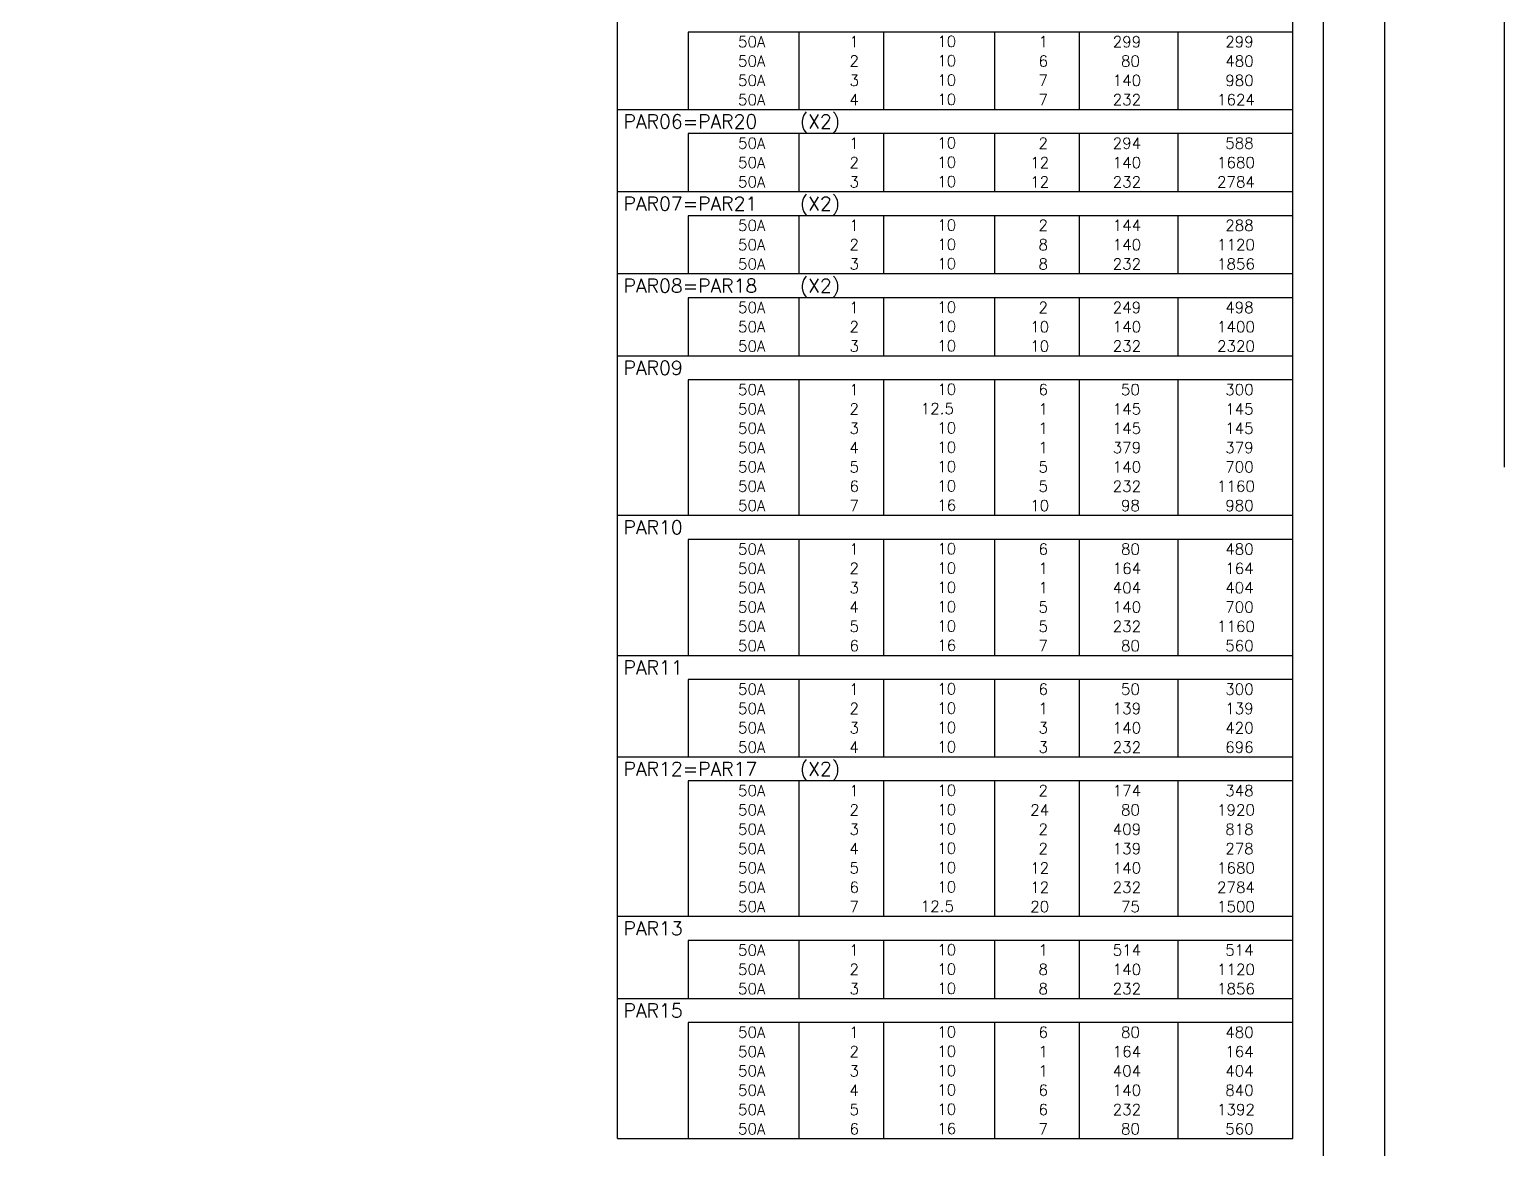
# Model space of a CAD drawing. Extents: x -2 to 121, y -2 to 61.
# Drawn here: x 96.82 to 120.85, y 24.84 to 43.08 of the extents above; entities that cross this region are included whole.
import ezdxf

# ---------------------------------------------------------------- set-up
doc = ezdxf.new("R2010")
doc.units = 0
doc.header["$MEASUREMENT"] = 0
doc.linetypes.add('HIDDEN', pattern=[0.375, 0.25, -0.125])
doc.layers.get('Defpoints').update_dxf_attribs({"linetype": 'CONTINUOUS'})
doc.layers.add('ARQ_FOLHA', color=7, linetype='CONTINUOUS')
doc.layers.add('PENA_02', color=2, linetype='CONTINUOUS')
doc.styles.get("Standard").update_dxf_attribs({"font": 'ROMANS.SHX'})

msp = doc.modelspace()

# ---------------------------------------------------------------- linework, layer by layer
at = {"layer": 'ARQ_FOLHA', "color": 1}
for points in [[(0, -0.003745), (118.9, -0.003745), (118.9, 59.396255), (0, 59.396255)], [(2.5, 0.996255), (117.9, 0.996255), (117.9, 58.396255), (2.5, 58.396255)]]:
    msp.add_lwpolyline(points, close=True, dxfattribs=at)
at = {"layer": 'Defpoints', "color": 8, "linetype": 'HIDDEN', "ltscale": 100}
msp.add_lwpolyline([(-1.95, 60.946255), (-1.95, -1.553745), (120.85, -1.553745), (120.85, 60.946255)], close=True, dxfattribs=at)
at = {"layer": 'PENA_02', "linetype": 'Continuous'}
for p, q in [((106.4, 43.036264), (106.4, 43.430014)), ((117.4, 43.036264), (117.4, 43.430014)), ((106.4, 42.721265), (106.4, 43.036264)), ((117.4, 43.036264), (107.55, 43.036264)), ((107.55, 43.036264), (107.55, 42.721265)), ((109.35, 43.036264), (109.35, 42.721265)), ((110.73, 43.036264), (110.73, 42.721265)), ((112.54, 43.036264), (112.54, 42.721265)), ((113.92, 43.036264), (113.92, 42.721265)), ((115.53, 43.036264), (115.53, 42.721265)), ((117.4, 42.721265), (117.4, 43.036264)), ((106.4, 42.406265), (106.4, 42.721265)), ((107.55, 42.721265), (107.55, 42.406265)), ((109.35, 42.721265), (109.35, 42.406265)), ((110.73, 42.721265), (110.73, 42.406265)), ((112.54, 42.721265), (112.54, 42.406265)), ((113.92, 42.721265), (113.92, 42.406265)), ((115.53, 42.721265), (115.53, 42.406265)), ((117.4, 42.406265), (117.4, 42.721265)), ((106.4, 42.091265), (106.4, 42.406265)), ((107.55, 42.406265), (107.55, 42.091265)), ((109.35, 42.406265), (109.35, 42.091265)), ((110.73, 42.406265), (110.73, 42.091265)), ((112.54, 42.406265), (112.54, 42.091265)), ((113.92, 42.406265), (113.92, 42.091265)), ((115.53, 42.406265), (115.53, 42.091265)), ((117.4, 42.091265), (117.4, 42.406265)), ((106.4, 41.776265), (106.4, 42.091265)), ((107.55, 42.091265), (107.55, 41.776265)), ((109.35, 42.091265), (109.35, 41.776265)), ((110.73, 42.091265), (110.73, 41.776265)), ((112.54, 42.091265), (112.54, 41.776265)), ((113.92, 42.091265), (113.92, 41.776265)), ((115.53, 42.091265), (115.53, 41.776265)), ((117.4, 41.776265), (117.4, 42.091265)), ((106.4, 41.382515), (106.4, 41.776265)), ((106.4, 41.776265), (117.4, 41.776265)), ((117.4, 41.382515), (117.4, 41.776265)), ((106.4, 41.067515), (106.4, 41.382515)), ((117.4, 41.382515), (107.55, 41.382515)), ((107.55, 41.382515), (107.55, 41.067515)), ((109.35, 41.382515), (109.35, 41.067515)), ((110.73, 41.382515), (110.73, 41.067515)), ((112.54, 41.382515), (112.54, 41.067515)), ((113.92, 41.382515), (113.92, 41.067515)), ((115.53, 41.382515), (115.53, 41.067515)), ((117.4, 41.067515), (117.4, 41.382515)), ((106.4, 40.752515), (106.4, 41.067515)), ((107.55, 41.067515), (107.55, 40.752515)), ((109.35, 41.067515), (109.35, 40.752515)), ((110.73, 41.067515), (110.73, 40.752515)), ((112.54, 41.067515), (112.54, 40.752515)), ((113.92, 41.067515), (113.92, 40.752515)), ((115.53, 41.067515), (115.53, 40.752515)), ((117.4, 40.752515), (117.4, 41.067515)), ((106.4, 40.437515), (106.4, 40.752515)), ((107.55, 40.752515), (107.55, 40.437515)), ((109.35, 40.752515), (109.35, 40.437515)), ((110.73, 40.752515), (110.73, 40.437515)), ((112.54, 40.752515), (112.54, 40.437515)), ((113.92, 40.752515), (113.92, 40.437515)), ((115.53, 40.752515), (115.53, 40.437515)), ((117.4, 40.437515), (117.4, 40.752515)), ((106.4, 40.043765), (106.4, 40.437515)), ((106.4, 40.437515), (117.4, 40.437515)), ((117.4, 40.043765), (117.4, 40.437515)), ((106.4, 39.728765), (106.4, 40.043765)), ((117.4, 40.043765), (107.55, 40.043765)), ((107.55, 40.043765), (107.55, 39.728765)), ((109.35, 40.043765), (109.35, 39.728765)), ((110.73, 40.043765), (110.73, 39.728765)), ((112.54, 40.043765), (112.54, 39.728765)), ((113.92, 40.043765), (113.92, 39.728765)), ((115.53, 40.043765), (115.53, 39.728765)), ((117.4, 39.728765), (117.4, 40.043765)), ((106.4, 39.413765), (106.4, 39.728765)), ((107.55, 39.728765), (107.55, 39.413765)), ((109.35, 39.728765), (109.35, 39.413765)), ((110.73, 39.728765), (110.73, 39.413765)), ((112.54, 39.728765), (112.54, 39.413765)), ((113.92, 39.728765), (113.92, 39.413765)), ((115.53, 39.728765), (115.53, 39.413765)), ((117.4, 39.413765), (117.4, 39.728765)), ((106.4, 39.098765), (106.4, 39.413765)), ((107.55, 39.413765), (107.55, 39.098765)), ((109.35, 39.413765), (109.35, 39.098765)), ((110.73, 39.413765), (110.73, 39.098765)), ((112.54, 39.413765), (112.54, 39.098765)), ((113.92, 39.413765), (113.92, 39.098765)), ((115.53, 39.413765), (115.53, 39.098765)), ((117.4, 39.098765), (117.4, 39.413765)), ((106.4, 38.705015), (106.4, 39.098765)), ((106.4, 39.098765), (117.4, 39.098765)), ((117.4, 38.705015), (117.4, 39.098765)), ((106.4, 38.390015), (106.4, 38.705015)), ((117.4, 38.705015), (107.55, 38.705015)), ((107.55, 38.705015), (107.55, 38.390015)), ((109.35, 38.705015), (109.35, 38.390015)), ((110.73, 38.705015), (110.73, 38.390015)), ((112.54, 38.705015), (112.54, 38.390015)), ((113.92, 38.705015), (113.92, 38.390015)), ((115.53, 38.705015), (115.53, 38.390015)), ((117.4, 38.390015), (117.4, 38.705015)), ((106.4, 38.075016), (106.4, 38.390015)), ((107.55, 38.390015), (107.55, 38.075016)), ((109.35, 38.390015), (109.35, 38.075016)), ((110.73, 38.390015), (110.73, 38.075016)), ((112.54, 38.390015), (112.54, 38.075016)), ((113.92, 38.390015), (113.92, 38.075016)), ((115.53, 38.390015), (115.53, 38.075016)), ((117.4, 38.075016), (117.4, 38.390015)), ((106.4, 37.760016), (106.4, 38.075016)), ((107.55, 38.075016), (107.55, 37.760016)), ((109.35, 38.075016), (109.35, 37.760016)), ((110.73, 38.075016), (110.73, 37.760016)), ((112.54, 38.075016), (112.54, 37.760016)), ((113.92, 38.075016), (113.92, 37.760016)), ((115.53, 38.075016), (115.53, 37.760016)), ((117.4, 37.760016), (117.4, 38.075016)), ((106.4, 37.366266), (106.4, 37.760016)), ((106.4, 37.760016), (117.4, 37.760016)), ((117.4, 37.366266), (117.4, 37.760016)), ((106.4, 37.051266), (106.4, 37.366266)), ((117.4, 37.366266), (107.55, 37.366266)), ((107.55, 37.366266), (107.55, 37.051266)), ((109.35, 37.366266), (109.35, 37.051266)), ((110.73, 37.366266), (110.73, 37.051266)), ((112.54, 37.366266), (112.54, 37.051266)), ((113.92, 37.366266), (113.92, 37.051266)), ((115.53, 37.366266), (115.53, 37.051266)), ((117.4, 37.051266), (117.4, 37.366266)), ((106.4, 36.736266), (106.4, 37.051266)), ((107.55, 37.051266), (107.55, 36.736266)), ((109.35, 37.051266), (109.35, 36.736266)), ((110.73, 37.051266), (110.73, 36.736266)), ((112.54, 37.051266), (112.54, 36.736266)), ((113.92, 37.051266), (113.92, 36.736266)), ((115.53, 37.051266), (115.53, 36.736266)), ((117.4, 36.736266), (117.4, 37.051266)), ((106.4, 36.421266), (106.4, 36.736266)), ((107.55, 36.736266), (107.55, 36.421266)), ((109.35, 36.736266), (109.35, 36.421266)), ((110.73, 36.736266), (110.73, 36.421266)), ((112.54, 36.736266), (112.54, 36.421266)), ((113.92, 36.736266), (113.92, 36.421266)), ((115.53, 36.736266), (115.53, 36.421266)), ((117.4, 36.421266), (117.4, 36.736266)), ((106.4, 36.106266), (106.4, 36.421266)), ((107.55, 36.421266), (107.55, 36.106266)), ((109.35, 36.421266), (109.35, 36.106266)), ((110.73, 36.421266), (110.73, 36.106266)), ((112.54, 36.421266), (112.54, 36.106266)), ((113.92, 36.421266), (113.92, 36.106266)), ((115.53, 36.421266), (115.53, 36.106266)), ((117.4, 36.106266), (117.4, 36.421266)), ((106.4, 35.791266), (106.4, 36.106266)), ((107.55, 36.106266), (107.55, 35.791266)), ((109.35, 36.106266), (109.35, 35.791266)), ((110.73, 36.106266), (110.73, 35.791266)), ((112.54, 36.106266), (112.54, 35.791266)), ((113.92, 36.106266), (113.92, 35.791266)), ((115.53, 36.106266), (115.53, 35.791266)), ((117.4, 35.791266), (117.4, 36.106266)), ((106.4, 35.476266), (106.4, 35.791266)), ((107.55, 35.791266), (107.55, 35.476266)), ((109.35, 35.791266), (109.35, 35.476266)), ((110.73, 35.791266), (110.73, 35.476266)), ((112.54, 35.791266), (112.54, 35.476266)), ((113.92, 35.791266), (113.92, 35.476266)), ((115.53, 35.791266), (115.53, 35.476266)), ((117.4, 35.476266), (117.4, 35.791266)), ((106.4, 35.161266), (106.4, 35.476266)), ((107.55, 35.476266), (107.55, 35.161266)), ((109.35, 35.476266), (109.35, 35.161266)), ((110.73, 35.476266), (110.73, 35.161266)), ((112.54, 35.476266), (112.54, 35.161266)), ((113.92, 35.476266), (113.92, 35.161266)), ((115.53, 35.476266), (115.53, 35.161266)), ((117.4, 35.161266), (117.4, 35.476266)), ((106.4, 34.767516), (106.4, 35.161266)), ((106.4, 35.161266), (117.4, 35.161266)), ((117.4, 34.767516), (117.4, 35.161266)), ((106.4, 34.452516), (106.4, 34.767516)), ((117.4, 34.767516), (107.55, 34.767516)), ((107.55, 34.767516), (107.55, 34.452516)), ((109.35, 34.767516), (109.35, 34.452516)), ((110.73, 34.767516), (110.73, 34.452516)), ((112.54, 34.767516), (112.54, 34.452516)), ((113.92, 34.767516), (113.92, 34.452516)), ((115.53, 34.767516), (115.53, 34.452516)), ((117.4, 34.452516), (117.4, 34.767516)), ((106.4, 34.137516), (106.4, 34.452516)), ((107.55, 34.452516), (107.55, 34.137516)), ((109.35, 34.452516), (109.35, 34.137516)), ((110.73, 34.452516), (110.73, 34.137516)), ((112.54, 34.452516), (112.54, 34.137516)), ((113.92, 34.452516), (113.92, 34.137516)), ((115.53, 34.452516), (115.53, 34.137516)), ((117.4, 34.137516), (117.4, 34.452516)), ((106.4, 33.822517), (106.4, 34.137516)), ((107.55, 34.137516), (107.55, 33.822517)), ((109.35, 34.137516), (109.35, 33.822517)), ((110.73, 34.137516), (110.73, 33.822517)), ((112.54, 34.137516), (112.54, 33.822517)), ((113.92, 34.137516), (113.92, 33.822517)), ((115.53, 34.137516), (115.53, 33.822517)), ((117.4, 33.822517), (117.4, 34.137516)), ((106.4, 33.507517), (106.4, 33.822517)), ((107.55, 33.822517), (107.55, 33.507517)), ((109.35, 33.822517), (109.35, 33.507517)), ((110.73, 33.822517), (110.73, 33.507517)), ((112.54, 33.822517), (112.54, 33.507517)), ((113.92, 33.822517), (113.92, 33.507517)), ((115.53, 33.822517), (115.53, 33.507517)), ((117.4, 33.507517), (117.4, 33.822517)), ((106.4, 33.192517), (106.4, 33.507517)), ((107.55, 33.507517), (107.55, 33.192517)), ((109.35, 33.507517), (109.35, 33.192517)), ((110.73, 33.507517), (110.73, 33.192517)), ((112.54, 33.507517), (112.54, 33.192517)), ((113.92, 33.507517), (113.92, 33.192517)), ((115.53, 33.507517), (115.53, 33.192517)), ((117.4, 33.192517), (117.4, 33.507517)), ((106.4, 32.877517), (106.4, 33.192517)), ((107.55, 33.192517), (107.55, 32.877517)), ((109.35, 33.192517), (109.35, 32.877517)), ((110.73, 33.192517), (110.73, 32.877517)), ((112.54, 33.192517), (112.54, 32.877517)), ((113.92, 33.192517), (113.92, 32.877517)), ((115.53, 33.192517), (115.53, 32.877517)), ((117.4, 32.877517), (117.4, 33.192517)), ((106.4, 32.483767), (106.4, 32.877517)), ((106.4, 32.877517), (117.4, 32.877517)), ((117.4, 32.483767), (117.4, 32.877517)), ((106.4, 32.168767), (106.4, 32.483767)), ((117.4, 32.483767), (107.55, 32.483767)), ((107.55, 32.483767), (107.55, 32.168767)), ((109.35, 32.483767), (109.35, 32.168767)), ((110.73, 32.483767), (110.73, 32.168767)), ((112.54, 32.483767), (112.54, 32.168767)), ((113.92, 32.483767), (113.92, 32.168767)), ((115.53, 32.483767), (115.53, 32.168767)), ((117.4, 32.168767), (117.4, 32.483767)), ((106.4, 31.853767), (106.4, 32.168767)), ((107.55, 32.168767), (107.55, 31.853767)), ((109.35, 32.168767), (109.35, 31.853767)), ((110.73, 32.168767), (110.73, 31.853767)), ((112.54, 32.168767), (112.54, 31.853767)), ((113.92, 32.168767), (113.92, 31.853767)), ((115.53, 32.168767), (115.53, 31.853767)), ((117.4, 31.853767), (117.4, 32.168767)), ((106.4, 31.538767), (106.4, 31.853767)), ((107.55, 31.853767), (107.55, 31.538767)), ((109.35, 31.853767), (109.35, 31.538767)), ((110.73, 31.853767), (110.73, 31.538767)), ((112.54, 31.853767), (112.54, 31.538767)), ((113.92, 31.853767), (113.92, 31.538767)), ((115.53, 31.853767), (115.53, 31.538767)), ((117.4, 31.538767), (117.4, 31.853767)), ((106.4, 31.223767), (106.4, 31.538767)), ((107.55, 31.538767), (107.55, 31.223767)), ((109.35, 31.538767), (109.35, 31.223767)), ((110.73, 31.538767), (110.73, 31.223767)), ((112.54, 31.538767), (112.54, 31.223767)), ((113.92, 31.538767), (113.92, 31.223767)), ((115.53, 31.538767), (115.53, 31.223767)), ((117.4, 31.223767), (117.4, 31.538767)), ((106.4, 30.830017), (106.4, 31.223767)), ((106.4, 31.223767), (117.4, 31.223767)), ((117.4, 30.830017), (117.4, 31.223767)), ((106.4, 30.515017), (106.4, 30.830017)), ((117.4, 30.830017), (107.55, 30.830017)), ((107.55, 30.830017), (107.55, 30.515017)), ((109.35, 30.830017), (109.35, 30.515017)), ((110.73, 30.830017), (110.73, 30.515017)), ((112.54, 30.830017), (112.54, 30.515017)), ((113.92, 30.830017), (113.92, 30.515017)), ((115.53, 30.830017), (115.53, 30.515017)), ((117.4, 30.515017), (117.4, 30.830017)), ((106.4, 30.200017), (106.4, 30.515017)), ((107.55, 30.515017), (107.55, 30.200017)), ((109.35, 30.515017), (109.35, 30.200017)), ((110.73, 30.515017), (110.73, 30.200017)), ((112.54, 30.515017), (112.54, 30.200017)), ((113.92, 30.515017), (113.92, 30.200017)), ((115.53, 30.515017), (115.53, 30.200017)), ((117.4, 30.200017), (117.4, 30.515017)), ((106.4, 29.885017), (106.4, 30.200017)), ((107.55, 30.200017), (107.55, 29.885017)), ((109.35, 30.200017), (109.35, 29.885017)), ((110.73, 30.200017), (110.73, 29.885017)), ((112.54, 30.200017), (112.54, 29.885017)), ((113.92, 30.200017), (113.92, 29.885017)), ((115.53, 30.200017), (115.53, 29.885017)), ((117.4, 29.885017), (117.4, 30.200017)), ((106.4, 29.570018), (106.4, 29.885017)), ((107.55, 29.885017), (107.55, 29.570018)), ((109.35, 29.885017), (109.35, 29.570018)), ((110.73, 29.885017), (110.73, 29.570018)), ((112.54, 29.885017), (112.54, 29.570018)), ((113.92, 29.885017), (113.92, 29.570018)), ((115.53, 29.885017), (115.53, 29.570018)), ((117.4, 29.570018), (117.4, 29.885017)), ((106.4, 29.255018), (106.4, 29.570018)), ((107.55, 29.570018), (107.55, 29.255018)), ((109.35, 29.570018), (109.35, 29.255018)), ((110.73, 29.570018), (110.73, 29.255018)), ((112.54, 29.570018), (112.54, 29.255018)), ((113.92, 29.570018), (113.92, 29.255018)), ((115.53, 29.570018), (115.53, 29.255018)), ((117.4, 29.255018), (117.4, 29.570018)), ((106.4, 28.940018), (106.4, 29.255018)), ((107.55, 29.255018), (107.55, 28.940018)), ((109.35, 29.255018), (109.35, 28.940018)), ((110.73, 29.255018), (110.73, 28.940018)), ((112.54, 29.255018), (112.54, 28.940018)), ((113.92, 29.255018), (113.92, 28.940018)), ((115.53, 29.255018), (115.53, 28.940018)), ((117.4, 28.940018), (117.4, 29.255018)), ((106.4, 28.625018), (106.4, 28.940018)), ((107.55, 28.940018), (107.55, 28.625018)), ((109.35, 28.940018), (109.35, 28.625018)), ((110.73, 28.940018), (110.73, 28.625018)), ((112.54, 28.940018), (112.54, 28.625018)), ((113.92, 28.940018), (113.92, 28.625018)), ((115.53, 28.940018), (115.53, 28.625018)), ((117.4, 28.625018), (117.4, 28.940018)), ((106.4, 28.231268), (106.4, 28.625018)), ((106.4, 28.625018), (117.4, 28.625018)), ((117.4, 28.231268), (117.4, 28.625018)), ((106.4, 27.916268), (106.4, 28.231268)), ((117.4, 28.231268), (107.55, 28.231268)), ((107.55, 28.231268), (107.55, 27.916268)), ((109.35, 28.231268), (109.35, 27.916268)), ((110.73, 28.231268), (110.73, 27.916268)), ((112.54, 28.231268), (112.54, 27.916268)), ((113.92, 28.231268), (113.92, 27.916268)), ((115.53, 28.231268), (115.53, 27.916268)), ((117.4, 27.916268), (117.4, 28.231268)), ((106.4, 27.601268), (106.4, 27.916268)), ((107.55, 27.916268), (107.55, 27.601268)), ((109.35, 27.916268), (109.35, 27.601268)), ((110.73, 27.916268), (110.73, 27.601268)), ((112.54, 27.916268), (112.54, 27.601268)), ((113.92, 27.916268), (113.92, 27.601268)), ((115.53, 27.916268), (115.53, 27.601268)), ((117.4, 27.601268), (117.4, 27.916268)), ((106.4, 27.286268), (106.4, 27.601268)), ((107.55, 27.601268), (107.55, 27.286268)), ((109.35, 27.601268), (109.35, 27.286268)), ((110.73, 27.601268), (110.73, 27.286268)), ((112.54, 27.601268), (112.54, 27.286268)), ((113.92, 27.601268), (113.92, 27.286268)), ((115.53, 27.601268), (115.53, 27.286268)), ((117.4, 27.286268), (117.4, 27.601268)), ((106.4, 26.892518), (106.4, 27.286268)), ((106.4, 27.286268), (117.4, 27.286268)), ((117.4, 26.892518), (117.4, 27.286268)), ((106.4, 26.577518), (106.4, 26.892518)), ((117.4, 26.892518), (107.55, 26.892518)), ((107.55, 26.892518), (107.55, 26.577518)), ((109.35, 26.892518), (109.35, 26.577518)), ((110.73, 26.892518), (110.73, 26.577518)), ((112.54, 26.892518), (112.54, 26.577518)), ((113.92, 26.892518), (113.92, 26.577518)), ((115.53, 26.892518), (115.53, 26.577518)), ((117.4, 26.577518), (117.4, 26.892518)), ((106.4, 26.262518), (106.4, 26.577518)), ((107.55, 26.577518), (107.55, 26.262518)), ((109.35, 26.577518), (109.35, 26.262518)), ((110.73, 26.577518), (110.73, 26.262518)), ((112.54, 26.577518), (112.54, 26.262518)), ((113.92, 26.577518), (113.92, 26.262518)), ((115.53, 26.577518), (115.53, 26.262518)), ((117.4, 26.262518), (117.4, 26.577518)), ((106.4, 25.947518), (106.4, 26.262518)), ((107.55, 26.262518), (107.55, 25.947518)), ((109.35, 26.262518), (109.35, 25.947518)), ((110.73, 26.262518), (110.73, 25.947518)), ((112.54, 26.262518), (112.54, 25.947518)), ((113.92, 26.262518), (113.92, 25.947518)), ((115.53, 26.262518), (115.53, 25.947518)), ((117.4, 25.947518), (117.4, 26.262518)), ((106.4, 25.632518), (106.4, 25.947518)), ((107.55, 25.947518), (107.55, 25.632518)), ((109.35, 25.947518), (109.35, 25.632518)), ((110.73, 25.947518), (110.73, 25.632518)), ((112.54, 25.947518), (112.54, 25.632518)), ((113.92, 25.947518), (113.92, 25.632518)), ((115.53, 25.947518), (115.53, 25.632518)), ((117.4, 25.632518), (117.4, 25.947518)), ((106.4, 25.317519), (106.4, 25.632518)), ((107.55, 25.632518), (107.55, 25.317519)), ((109.35, 25.632518), (109.35, 25.317519)), ((110.73, 25.632518), (110.73, 25.317519)), ((112.54, 25.632518), (112.54, 25.317519)), ((113.92, 25.632518), (113.92, 25.317519)), ((115.53, 25.632518), (115.53, 25.317519)), ((117.4, 25.317519), (117.4, 25.632518)), ((106.4, 25.002519), (106.4, 25.317519)), ((107.55, 25.317519), (107.55, 25.002519)), ((109.35, 25.317519), (109.35, 25.002519)), ((110.73, 25.317519), (110.73, 25.002519)), ((112.54, 25.317519), (112.54, 25.002519)), ((113.92, 25.317519), (113.92, 25.002519)), ((115.53, 25.317519), (115.53, 25.002519)), ((117.4, 25.002519), (117.4, 25.317519)), ((106.4, 25.002519), (117.4, 25.002519))]:
    msp.add_line(p, q, dxfattribs=at)

# ---------------------------------------------------------------- texts
for s, height, p in [('     50A', 0.18, (107.689661, 42.788764)), ('  1', 0.18, (109.93, 42.788764)), ('     10', 0.18, (110.936543, 42.794204)), ('    1', 0.18, (112.72, 42.788764)), ('    299', 0.18, (113.93, 42.788764)), ('    299', 0.18, (115.763622, 42.788764)), ('     50A', 0.18, (107.689661, 42.473764)), ('  2', 0.18, (109.93, 42.473764)), ('     10', 0.18, (110.936543, 42.479204)), ('    6', 0.18, (112.72, 42.473764)), ('     80', 0.18, (113.93, 42.473764)), ('    480', 0.18, (115.763622, 42.473764)), ('     50A', 0.18, (107.689661, 42.158765)), ('  3', 0.18, (109.93, 42.158765)), ('     10', 0.18, (110.936543, 42.164204)), ('    7', 0.18, (112.72, 42.158765)), ('    140', 0.18, (113.93, 42.158765)), ('    980', 0.18, (115.763622, 42.158765)), ('     50A', 0.18, (107.689661, 41.843765)), ('  4', 0.18, (109.93, 41.843765)), ('     10', 0.18, (110.936543, 41.849204)), ('    7', 0.18, (112.72, 41.843765)), ('    232', 0.18, (113.93, 41.843765)), ('   1624', 0.18, (115.763622, 41.843765)), ('PAR06=PAR20   (X2)', 0.225, (106.495798, 41.46689)), ('     50A', 0.18, (107.689661, 41.135015)), ('  1', 0.18, (109.93, 41.135015)), ('     10', 0.18, (110.936543, 41.140454)), ('    2', 0.18, (112.72, 41.135015)), ('    294', 0.18, (113.93, 41.135015)), ('    588', 0.18, (115.763622, 41.135015)), ('     50A', 0.18, (107.689661, 40.820015)), ('  2', 0.18, (109.93, 40.820015)), ('     10', 0.18, (110.936543, 40.825454)), ('   12', 0.18, (112.72, 40.820015)), ('    140', 0.18, (113.93, 40.820015)), ('   1680', 0.18, (115.763622, 40.820015)), ('     50A', 0.18, (107.689661, 40.505015)), ('  3', 0.18, (109.93, 40.505015)), ('     10', 0.18, (110.936543, 40.510454)), ('   12', 0.18, (112.72, 40.505015)), ('    232', 0.18, (113.93, 40.505015)), ('   2784', 0.18, (115.763622, 40.505015)), ('PAR07=PAR21   (X2)', 0.225, (106.495798, 40.12814)), ('     50A', 0.18, (107.689661, 39.796265)), ('  1', 0.18, (109.93, 39.796265)), ('     10', 0.18, (110.936543, 39.801705)), ('    2', 0.18, (112.72, 39.796265)), ('    144', 0.18, (113.93, 39.796265)), ('    288', 0.18, (115.763622, 39.796265)), ('     50A', 0.18, (107.689661, 39.481265)), ('  2', 0.18, (109.93, 39.481265)), ('     10', 0.18, (110.936543, 39.486705)), ('    8', 0.18, (112.72, 39.481265)), ('    140', 0.18, (113.93, 39.481265)), ('   1120', 0.18, (115.763622, 39.481265)), ('     50A', 0.18, (107.689661, 39.166265)), ('  3', 0.18, (109.93, 39.166265)), ('     10', 0.18, (110.936543, 39.171705)), ('    8', 0.18, (112.72, 39.166265)), ('    232', 0.18, (113.93, 39.166265)), ('   1856', 0.18, (115.763622, 39.166265)), ('PAR08=PAR18   (X2)', 0.225, (106.495798, 38.78939)), ('     50A', 0.18, (107.689661, 38.457515)), ('  1', 0.18, (109.93, 38.457515)), ('     10', 0.18, (110.936543, 38.462955)), ('    2', 0.18, (112.72, 38.457515)), ('    249', 0.18, (113.93, 38.457515)), ('    498', 0.18, (115.763622, 38.457515)), ('     50A', 0.18, (107.689661, 38.142515)), ('  2', 0.18, (109.93, 38.142515)), ('     10', 0.18, (110.936543, 38.147955)), ('   10', 0.18, (112.72, 38.142515)), ('    140', 0.18, (113.93, 38.142515)), ('   1400', 0.18, (115.763622, 38.142515)), ('     50A', 0.18, (107.689661, 37.827515)), ('  3', 0.18, (109.93, 37.827515)), ('     10', 0.18, (110.936543, 37.832955)), ('   10', 0.18, (112.72, 37.827515)), ('    232', 0.18, (113.93, 37.827515)), ('   2320', 0.18, (115.763622, 37.827515)), ('PAR09', 0.225, (106.495798, 37.450641)), ('     50A', 0.18, (107.689661, 37.118766)), ('  1', 0.18, (109.93, 37.118766)), ('     10', 0.18, (110.936543, 37.124205)), ('    6', 0.18, (112.72, 37.118766)), ('     50', 0.18, (113.93, 37.118766)), ('    300', 0.18, (115.763622, 37.118766)), ('     50A', 0.18, (107.689661, 36.803766)), ('  2', 0.18, (109.93, 36.803766)), ('   12.5', 0.18, (110.936543, 36.809205)), ('    1', 0.18, (112.72, 36.803766)), ('    145', 0.18, (113.93, 36.803766)), ('    145', 0.18, (115.763622, 36.803766)), ('     50A', 0.18, (107.689661, 36.488766)), ('  3', 0.18, (109.93, 36.488766)), ('     10', 0.18, (110.936543, 36.494205)), ('    1', 0.18, (112.72, 36.488766)), ('    145', 0.18, (113.93, 36.488766)), ('    145', 0.18, (115.763622, 36.488766)), ('     50A', 0.18, (107.689661, 36.173766)), ('  4', 0.18, (109.93, 36.173766)), ('     10', 0.18, (110.936543, 36.179205)), ('    1', 0.18, (112.72, 36.173766)), ('    379', 0.18, (113.93, 36.173766)), ('    379', 0.18, (115.763622, 36.173766)), ('     50A', 0.18, (107.689661, 35.858766)), ('  5', 0.18, (109.93, 35.858766)), ('     10', 0.18, (110.936543, 35.864205)), ('    5', 0.18, (112.72, 35.858766)), ('    140', 0.18, (113.93, 35.858766)), ('    700', 0.18, (115.763622, 35.858766)), ('     50A', 0.18, (107.689661, 35.543766)), ('  6', 0.18, (109.93, 35.543766)), ('     10', 0.18, (110.936543, 35.549206)), ('    5', 0.18, (112.72, 35.543766)), ('    232', 0.18, (113.93, 35.543766)), ('   1160', 0.18, (115.763622, 35.543766)), ('     50A', 0.18, (107.689661, 35.228766)), ('  7', 0.18, (109.93, 35.228766)), ('     16', 0.18, (110.936543, 35.234206)), ('   10', 0.18, (112.72, 35.228766)), ('     98', 0.18, (113.93, 35.228766)), ('    980', 0.18, (115.763622, 35.228766)), ('PAR10', 0.225, (106.495798, 34.851891)), ('     50A', 0.18, (107.689661, 34.520016)), ('  1', 0.18, (109.93, 34.520016)), ('     10', 0.18, (110.936543, 34.525456)), ('    6', 0.18, (112.72, 34.520016)), ('     80', 0.18, (113.93, 34.520016)), ('    480', 0.18, (115.763622, 34.520016)), ('     50A', 0.18, (107.689661, 34.205016)), ('  2', 0.18, (109.93, 34.205016)), ('     10', 0.18, (110.936543, 34.210456)), ('    1', 0.18, (112.72, 34.205016)), ('    164', 0.18, (113.93, 34.205016)), ('    164', 0.18, (115.763622, 34.205016)), ('     50A', 0.18, (107.689661, 33.890016)), ('  3', 0.18, (109.93, 33.890016)), ('     10', 0.18, (110.936543, 33.895456)), ('    1', 0.18, (112.72, 33.890016)), ('    404', 0.18, (113.93, 33.890016)), ('    404', 0.18, (115.763622, 33.890016)), ('     50A', 0.18, (107.689661, 33.575016)), ('  4', 0.18, (109.93, 33.575016)), ('     10', 0.18, (110.936543, 33.580456)), ('    5', 0.18, (112.72, 33.575016)), ('    140', 0.18, (113.93, 33.575016)), ('    700', 0.18, (115.763622, 33.575016)), ('     50A', 0.18, (107.689661, 33.260017)), ('  5', 0.18, (109.93, 33.260017)), ('     10', 0.18, (110.936543, 33.265456)), ('    5', 0.18, (112.72, 33.260017)), ('    232', 0.18, (113.93, 33.260017)), ('   1160', 0.18, (115.763622, 33.260017)), ('     50A', 0.18, (107.689661, 32.945017)), ('  6', 0.18, (109.93, 32.945017)), ('     16', 0.18, (110.936543, 32.950456)), ('    7', 0.18, (112.72, 32.945017)), ('     80', 0.18, (113.93, 32.945017)), ('    560', 0.18, (115.763622, 32.945017)), ('PAR11', 0.225, (106.495798, 32.568142)), ('     50A', 0.18, (107.689661, 32.236267)), ('  1', 0.18, (109.93, 32.236267)), ('     10', 0.18, (110.936543, 32.241706)), ('    6', 0.18, (112.72, 32.236267)), ('     50', 0.18, (113.93, 32.236267)), ('    300', 0.18, (115.763622, 32.236267)), ('     50A', 0.18, (107.689661, 31.921267)), ('  2', 0.18, (109.93, 31.921267)), ('     10', 0.18, (110.936543, 31.926706)), ('    1', 0.18, (112.72, 31.921267)), ('    139', 0.18, (113.93, 31.921267)), ('    139', 0.18, (115.763622, 31.921267)), ('     50A', 0.18, (107.689661, 31.606267)), ('  3', 0.18, (109.93, 31.606267)), ('     10', 0.18, (110.936543, 31.611706)), ('    3', 0.18, (112.72, 31.606267)), ('    140', 0.18, (113.93, 31.606267)), ('    420', 0.18, (115.763622, 31.606267)), ('     50A', 0.18, (107.689661, 31.291267)), ('  4', 0.18, (109.93, 31.291267)), ('     10', 0.18, (110.936543, 31.296707)), ('    3', 0.18, (112.72, 31.291267)), ('    232', 0.18, (113.93, 31.291267)), ('    696', 0.18, (115.763622, 31.291267)), ('PAR12=PAR17   (X2)', 0.225, (106.495798, 30.914392)), ('     50A', 0.18, (107.689661, 30.582517)), ('  1', 0.18, (109.93, 30.582517)), ('     10', 0.18, (110.936543, 30.587957)), ('    2', 0.18, (112.72, 30.582517)), ('    174', 0.18, (113.93, 30.582517)), ('    348', 0.18, (115.763622, 30.582517)), ('     50A', 0.18, (107.689661, 30.267517)), ('  2', 0.18, (109.93, 30.267517)), ('     10', 0.18, (110.936543, 30.272957)), ('   24', 0.18, (112.72, 30.267517)), ('     80', 0.18, (113.93, 30.267517)), ('   1920', 0.18, (115.763622, 30.267517)), ('     50A', 0.18, (107.689661, 29.952517)), ('  3', 0.18, (109.93, 29.952517)), ('     10', 0.18, (110.936543, 29.957957)), ('    2', 0.18, (112.72, 29.952517)), ('    409', 0.18, (113.93, 29.952517)), ('    818', 0.18, (115.763622, 29.952517)), ('     50A', 0.18, (107.689661, 29.637517)), ('  4', 0.18, (109.93, 29.637517)), ('     10', 0.18, (110.936543, 29.642957)), ('    2', 0.18, (112.72, 29.637517)), ('    139', 0.18, (113.93, 29.637517)), ('    278', 0.18, (115.763622, 29.637517)), ('     50A', 0.18, (107.689661, 29.322517)), ('  5', 0.18, (109.93, 29.322517)), ('     10', 0.18, (110.936543, 29.327957)), ('   12', 0.18, (112.72, 29.322517)), ('    140', 0.18, (113.93, 29.322517)), ('   1680', 0.18, (115.763622, 29.322517)), ('     50A', 0.18, (107.689661, 29.007518)), ('  6', 0.18, (109.93, 29.007518)), ('     10', 0.18, (110.936543, 29.012957)), ('   12', 0.18, (112.72, 29.007518)), ('    232', 0.18, (113.93, 29.007518)), ('   2784', 0.18, (115.763622, 29.007518)), ('     50A', 0.18, (107.689661, 28.692518)), ('  7', 0.18, (109.93, 28.692518)), ('   12.5', 0.18, (110.936543, 28.697957)), ('   20', 0.18, (112.72, 28.692518)), ('     75', 0.18, (113.93, 28.692518)), ('   1500', 0.18, (115.763622, 28.692518)), ('PAR13', 0.225, (106.495798, 28.315643)), ('     50A', 0.18, (107.689661, 27.983768)), ('  1', 0.18, (109.93, 27.983768)), ('     10', 0.18, (110.936543, 27.989207)), ('    1', 0.18, (112.72, 27.983768)), ('    514', 0.18, (113.93, 27.983768)), ('    514', 0.18, (115.763622, 27.983768)), ('     50A', 0.18, (107.689661, 27.668768)), ('  2', 0.18, (109.93, 27.668768)), ('     10', 0.18, (110.936543, 27.674207)), ('    8', 0.18, (112.72, 27.668768)), ('    140', 0.18, (113.93, 27.668768)), ('   1120', 0.18, (115.763622, 27.668768)), ('     50A', 0.18, (107.689661, 27.353768)), ('  3', 0.18, (109.93, 27.353768)), ('     10', 0.18, (110.936543, 27.359207)), ('    8', 0.18, (112.72, 27.353768)), ('    232', 0.18, (113.93, 27.353768)), ('   1856', 0.18, (115.763622, 27.353768)), ('PAR15', 0.225, (106.495798, 26.976893)), ('     50A', 0.18, (107.689661, 26.645018)), ('  1', 0.18, (109.93, 26.645018)), ('     10', 0.18, (110.936543, 26.650458)), ('    6', 0.18, (112.72, 26.645018)), ('     80', 0.18, (113.93, 26.645018)), ('    480', 0.18, (115.763622, 26.645018)), ('     50A', 0.18, (107.689661, 26.330018)), ('  2', 0.18, (109.93, 26.330018)), ('     10', 0.18, (110.936543, 26.335458)), ('    1', 0.18, (112.72, 26.330018)), ('    164', 0.18, (113.93, 26.330018)), ('    164', 0.18, (115.763622, 26.330018)), ('     10', 0.18, (110.936543, 26.020458)), ('     50A', 0.18, (107.689661, 26.015018)), ('  3', 0.18, (109.93, 26.015018)), ('    1', 0.18, (112.72, 26.015018)), ('    404', 0.18, (113.93, 26.015018)), ('    404', 0.18, (115.763622, 26.015018)), ('     50A', 0.18, (107.689661, 25.700018)), ('  4', 0.18, (109.93, 25.700018)), ('     10', 0.18, (110.936543, 25.705458)), ('    6', 0.18, (112.72, 25.700018)), ('    140', 0.18, (113.93, 25.700018)), ('    840', 0.18, (115.763622, 25.700018)), ('     50A', 0.18, (107.689661, 25.385018)), ('  5', 0.18, (109.93, 25.385018)), ('     10', 0.18, (110.936543, 25.390458)), ('    6', 0.18, (112.72, 25.385018)), ('    232', 0.18, (113.93, 25.385018)), ('   1392', 0.18, (115.763622, 25.385018)), ('     50A', 0.18, (107.689661, 25.070019)), ('  6', 0.18, (109.93, 25.070019)), ('     16', 0.18, (110.936543, 25.075458)), ('    7', 0.18, (112.72, 25.070019)), ('     80', 0.18, (113.93, 25.070019)), ('    560', 0.18, (115.763622, 25.070019))]:
    msp.add_text(s, height=height, dxfattribs=at).set_placement(p)

doc.saveas('drawing.dxf')
